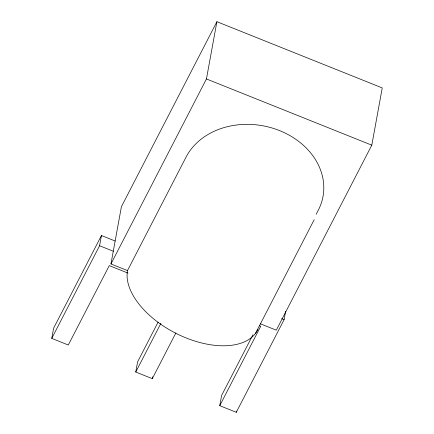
<?xml version="1.0" encoding="UTF-8"?>
<svg xmlns="http://www.w3.org/2000/svg" width="434" height="434" viewBox="0 0 434 434"><rect width="100%" height="100%" fill="white"/><g stroke="black" fill="none" stroke-linecap="round" stroke-linejoin="round"><path stroke-width="0.65" d="M128.041 273.122L109.281 265.608L68.29 345.019L51.755 338.395L53.621 328.175L101.442 235.526L115.2 241.033M51.755 338.395L99.576 245.747L101.442 235.526M257.959 329.27A71.952 40.335 27.3 0 1 181.32 335.9A71.952 40.335 27.3 0 1 127.493 270.577L110.958 263.959L121.406 206.709L216.897 21.7L382.245 87.923L371.797 145.168L276.306 330.176L260.384 323.802M175.884 332.938L152.285 378.66L135.75 372.036L137.616 361.815L158.112 322.109M110.958 263.959L206.448 78.95L216.897 21.7M152.285 378.66L152.638 376.745M285.621 311.346L284.102 319.652L236.28 412.3L219.75 405.676L221.611 395.455L252.979 334.69M236.28 412.3L236.514 411.02M127.493 270.577L186.094 157.043A71.952 58.726 10.3 0 1 279.556 130.591A71.952 58.726 10.3 0 1 318.372 210.018L316.202 214.222M135.75 372.036L160.906 323.308M255.583 333.236L314.183 219.702M219.75 405.676L260.736 326.265L259.483 325.766M206.448 78.95L371.797 145.168M99.576 245.747L113.334 251.259M281.601 318.648L284.102 319.652"/></g></svg>
